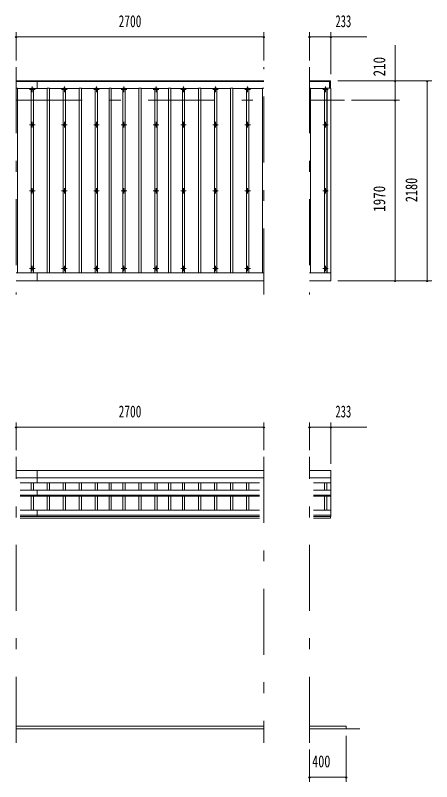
# Model space of a CAD drawing. Units: millimetres, scale not verified. Extents: x -25407 to 25413, y -10500 to 10500.
# Drawn here: x -10374 to -5831, y 1220 to 9584 of the extents above; entities that cross this region are included whole.
import ezdxf
from ezdxf.enums import TextEntityAlignment as Align

# ---------------------------------------------------------------- set-up
doc = ezdxf.new("R2010")
doc.units = ezdxf.units.MM
doc.header["$LTSCALE"] = 60
doc.linetypes.add('USER3', pattern=[24, 12, -5, 2, -5])
for name, color, linetype, lineweight in [('0-2_1-05BOLD', 7, 'Continuous', 18), ('0-3_1-25CENTER', 3, 'USER3', 18), ('0-4_1-45THIN', 4, 'Continuous', 18), ('0-5_1-55DIM', 3, 'Continuous', 18)]:
    doc.layers.add(name, color=color, linetype=linetype, lineweight=lineweight)
doc.styles.add('ＭＳ ゴシック', font='')
doc.styles.get('ＭＳ ゴシック').set_extended_font_data('MS Gothic')

msp = doc.modelspace()

# ---------------------------------------------------------------- linework, layer by layer
at = {"layer": '0-2_1-05BOLD'}
for p, q in [((-10364.14, 8867.67), (-7664.14, 8867.67)), ((-10134.14, 8784.63), (-10134.14, 8867.67)), ((-7164.14, 8867.67), (-6936.14, 8867.67)), ((-6946.14, 8790.67), (-6946.14, 8867.67)), ((-6936.14, 8867.67), (-6936.14, 8790.67)), ((-7664.14, 8862.67), (-10364.14, 8862.67)), ((-6946.14, 8862.67), (-7164.14, 8862.67)), ((-7664.14, 6773.43), (-10364.14, 6773.43)), ((-10134.14, 6773.43), (-10134.14, 6687.67)), ((-7164.14, 6773.43), (-6931.14, 6773.43)), ((-10364.14, 6687.67), (-7664.14, 6687.67)), ((-10364.14, 4614.67), (-7664.14, 4614.67)), ((-10134.13, 4482.27), (-10134.13, 4614.67)), ((-6931.14, 4614.67), (-7164.14, 4614.67)), ((-6931.14, 4115.47), (-6931.14, 4614.67)), ((-7664.14, 4537.52), (-10364.14, 4537.52)), ((-7164.14, 4537.52), (-6931.14, 4537.52)), ((-10319.59, 4482.27), (-7708.69, 4482.27)), ((-6931.14, 4482.27), (-7119.59, 4482.27)), ((-7708.69, 4402.96), (-10319.59, 4402.96)), ((-10134.14, 4402.96), (-10134.14, 4337.03)), ((-7119.59, 4402.96), (-6931.14, 4402.96)), ((-10319.59, 4345.26), (-7708.69, 4345.26)), ((-7708.69, 4337.03), (-10319.59, 4337.03)), ((-7119.59, 4345.26), (-6931.14, 4345.26)), ((-6931.14, 4337.03), (-7119.59, 4337.03)), ((-10319.59, 4182.45), (-7708.69, 4182.45)), ((-10134.13, 4182.45), (-10134.13, 4115.47)), ((-6931.14, 4182.45), (-7119.59, 4182.45)), ((-10319.59, 4127.33), (-7708.69, 4127.33)), ((-7708.69, 4115.47), (-10319.59, 4115.47)), ((-7119.59, 4127.33), (-6931.14, 4127.33)), ((-6931.14, 4115.47), (-7119.59, 4115.47)), ((-7708.69, 4094.67), (-10319.59, 4094.67)), ((-10364.14, 1824.67), (-7664.14, 1824.67)), ((-7664.14, 1794.67), (-10364.14, 1794.67)), ((-7164.14, 1794.67), (-6614.14, 1794.67))]:
    msp.add_line(p, q, dxfattribs=at)
for points in [[(-6931.14, 8790.67), (-6931.14, 6687.67), (-7164.14, 6687.67)], [(-6971.14, 6773.43), (-6971.14, 8790.67), (-6931.14, 8790.67)], [(-7119.59, 4094.67), (-6936.14, 4094.67), (-6936.14, 4115.47)], [(-6764.14, 1794.67), (-6764.14, 1824.67), (-7164.14, 1824.67)]]:
    msp.add_lwpolyline(points, dxfattribs=at)
for centre in [(-10189.14, 8390.17), (-9839.14, 8390.17), (-9489.14, 8390.17), (-9189.14, 8390.17), (-8839.14, 8390.17), (-8539.14, 8390.17), (-8189.14, 8390.17), (-7839.14, 8390.17), (-6989.13, 8390.17), (-10189.14, 7668.51), (-9839.14, 7668.51), (-9489.14, 7668.51), (-9189.14, 7668.51), (-8839.14, 7668.51), (-8539.14, 7668.51), (-8189.14, 7668.51), (-7839.14, 7668.51), (-6989.13, 7668.51), (-10189.14, 6820.85), (-9839.14, 6820.85), (-9489.14, 6820.85), (-9189.14, 6820.85), (-8839.14, 6820.85), (-8539.14, 6820.85), (-8189.14, 6820.85), (-7839.14, 6820.85), (-6989.13, 6820.85)]:
    msp.add_circle(centre, 10, dxfattribs=at)
for centre, start, end in [((-10189.14, 8765.7), 46.39838, 133.60162), ((-10189.14, 8786.71), 226.3961, 313.6039), ((-9839.14, 8765.7), 46.39838, 133.60162), ((-9839.14, 8786.71), 226.3961, 313.6039), ((-9489.14, 8765.7), 46.39838, 133.60162), ((-9489.14, 8786.71), 226.3961, 313.6039), ((-9189.14, 8765.7), 46.39838, 133.60162), ((-9189.14, 8786.71), 226.3961, 313.6039), ((-8839.14, 8765.7), 46.39838, 133.60162), ((-8839.14, 8786.71), 226.3961, 313.6039), ((-8539.14, 8765.7), 46.39838, 133.60162), ((-8539.14, 8786.71), 226.3961, 313.6039), ((-8189.14, 8765.7), 46.39838, 133.60162), ((-8189.14, 8786.71), 226.3961, 313.6039), ((-7839.14, 8765.7), 46.39838, 133.60162), ((-7839.14, 8786.71), 226.3961, 313.6039), ((-6989.13, 8765.7), 46.39838, 133.60162), ((-6989.13, 8786.71), 226.3961, 313.6039)]:
    msp.add_arc(centre, 14.5, start, end, dxfattribs=at)
at = {"layer": '0-3_1-25CENTER'}
for p, q in [((-10364.14, 9017.67), (-10364.14, 6537.67)), ((-7664.14, 6537.67), (-7664.14, 9017.67)), ((-7164.14, 9017.67), (-7164.14, 6537.67)), ((-10189.14, 8806.2), (-10189.14, 8746.2)), ((-9839.14, 8806.2), (-9839.14, 8746.2)), ((-9489.14, 8806.2), (-9489.14, 8746.2)), ((-9189.14, 8806.2), (-9189.14, 8746.2)), ((-8839.14, 8806.2), (-8839.14, 8746.2)), ((-8539.14, 8806.2), (-8539.14, 8746.2)), ((-8189.14, 8806.2), (-8189.14, 8746.2)), ((-7839.14, 8806.2), (-7839.14, 8746.2)), ((-6989.13, 8806.2), (-6989.13, 8746.2)), ((-10219.14, 8776.2), (-10159.14, 8776.2)), ((-9809.14, 8776.2), (-9869.14, 8776.2)), ((-9459.14, 8776.2), (-9519.14, 8776.2)), ((-9159.14, 8776.2), (-9219.14, 8776.2)), ((-8809.14, 8776.2), (-8869.14, 8776.2)), ((-8509.14, 8776.2), (-8569.14, 8776.2)), ((-8159.14, 8776.2), (-8219.14, 8776.2)), ((-7809.14, 8776.2), (-7869.14, 8776.2)), ((-6959.13, 8776.2), (-7019.14, 8776.2)), ((-10364.14, 8657.67), (-7664.14, 8657.67)), ((-7164.14, 8657.67), (-6781.14, 8657.67)), ((-10159.14, 8390.17), (-10219.13, 8390.17)), ((-10189.14, 8420.16), (-10189.14, 8360.17)), ((-9869.14, 8390.17), (-9809.14, 8390.17)), ((-9839.14, 8360.17), (-9839.14, 8420.16)), ((-9459.14, 8390.17), (-9519.14, 8390.17)), ((-9489.14, 8420.16), (-9489.14, 8360.17)), ((-9159.14, 8390.17), (-9219.14, 8390.17)), ((-9189.14, 8360.17), (-9189.14, 8420.16)), ((-8809.14, 8390.17), (-8869.14, 8390.17)), ((-8839.14, 8420.16), (-8839.14, 8360.17)), ((-8509.14, 8390.17), (-8569.14, 8390.17)), ((-8539.14, 8360.17), (-8539.14, 8420.16)), ((-8159.14, 8390.17), (-8219.14, 8390.17)), ((-8189.14, 8420.16), (-8189.14, 8360.17)), ((-7809.14, 8390.17), (-7869.14, 8390.17)), ((-7839.14, 8420.16), (-7839.14, 8360.17)), ((-7019.14, 8390.17), (-6959.13, 8390.17)), ((-6989.13, 8420.16), (-6989.13, 8360.17)), ((-10189.14, 7638.5), (-10189.14, 7698.51)), ((-9839.14, 7698.51), (-9839.14, 7638.5)), ((-9489.14, 7638.5), (-9489.14, 7698.51)), ((-9189.14, 7698.51), (-9189.14, 7638.5)), ((-8839.14, 7638.5), (-8839.14, 7698.51)), ((-8539.14, 7698.51), (-8539.14, 7638.5)), ((-8189.14, 7638.5), (-8189.14, 7698.51)), ((-7839.14, 7698.51), (-7839.14, 7638.5)), ((-6989.13, 7638.5), (-6989.13, 7698.51)), ((-10219.13, 7668.51), (-10159.14, 7668.51)), ((-9869.14, 7668.51), (-9809.14, 7668.51)), ((-9519.14, 7668.51), (-9459.14, 7668.51)), ((-9219.14, 7668.51), (-9159.14, 7668.51)), ((-8869.14, 7668.51), (-8809.14, 7668.51)), ((-8569.14, 7668.51), (-8509.14, 7668.51)), ((-8219.14, 7668.51), (-8159.14, 7668.51)), ((-7869.14, 7668.51), (-7809.14, 7668.51)), ((-6959.13, 7668.51), (-7019.14, 7668.51)), ((-10159.14, 6820.85), (-10219.13, 6820.85)), ((-10189.14, 6850.84), (-10189.14, 6790.85)), ((-9869.14, 6820.85), (-9809.14, 6820.85)), ((-9839.14, 6790.85), (-9839.14, 6850.84)), ((-9459.14, 6820.85), (-9519.14, 6820.85)), ((-9489.14, 6850.84), (-9489.14, 6790.85)), ((-9159.14, 6820.85), (-9219.14, 6820.85)), ((-9189.14, 6790.85), (-9189.14, 6850.84)), ((-8809.14, 6820.85), (-8869.14, 6820.85)), ((-8839.14, 6850.84), (-8839.14, 6790.85)), ((-8509.14, 6820.85), (-8569.14, 6820.85)), ((-8539.14, 6790.85), (-8539.14, 6850.84)), ((-8159.14, 6820.85), (-8219.14, 6820.85)), ((-8189.14, 6850.84), (-8189.14, 6790.85)), ((-7809.14, 6820.85), (-7869.14, 6820.85)), ((-7839.14, 6850.84), (-7839.14, 6790.85)), ((-6959.13, 6820.85), (-7019.14, 6820.85)), ((-6989.13, 6850.84), (-6989.13, 6790.85)), ((-10364.14, 1644.67), (-10364.14, 4764.67)), ((-7664.14, 4764.67), (-7664.14, 1644.67)), ((-7164.14, 1644.67), (-7164.14, 4764.67))]:
    msp.add_line(p, q, dxfattribs=at)
at = {"layer": '0-4_1-45THIN'}
for p, q in [((-10351.64, 8784.63), (-10201.64, 8784.63)), ((-10201.64, 8790.67), (-10201.64, 6773.43)), ((-10176.64, 8784.63), (-10026.64, 8784.63)), ((-10026.64, 6773.43), (-10026.64, 8790.67)), ((-10001.64, 8784.63), (-9851.64, 8784.63)), ((-9851.64, 6773.43), (-9851.64, 8790.67)), ((-9826.64, 8784.63), (-9676.64, 8784.63)), ((-9676.64, 8790.67), (-9676.64, 6773.43)), ((-9651.64, 8784.63), (-9501.64, 8784.63)), ((-9501.64, 8790.67), (-9501.64, 6773.43)), ((-9476.64, 8784.63), (-9351.64, 8784.63)), ((-9351.64, 6773.43), (-9351.64, 8790.67)), ((-9326.64, 8784.63), (-9201.64, 8784.63)), ((-9201.64, 6773.43), (-9201.64, 8790.67)), ((-9176.64, 8784.63), (-9026.64, 8784.63)), ((-9026.64, 6773.43), (-9026.64, 8790.67)), ((-9001.64, 8784.63), (-8851.64, 8784.63)), ((-8851.64, 6773.43), (-8851.64, 8790.67)), ((-8826.64, 8784.63), (-8701.64, 8784.63)), ((-8701.64, 6773.43), (-8701.64, 8790.67)), ((-8676.64, 8784.63), (-8551.64, 8784.63)), ((-8551.64, 8790.67), (-8551.64, 6773.43)), ((-8526.64, 8784.63), (-8376.64, 8784.63)), ((-8376.64, 8790.67), (-8376.64, 6773.43)), ((-8351.64, 8784.63), (-8201.64, 8784.63)), ((-8201.64, 6773.43), (-8201.64, 8790.67)), ((-8176.64, 8784.63), (-8026.64, 8784.63)), ((-8026.64, 8790.67), (-8026.64, 6773.43)), ((-8001.64, 8784.63), (-7851.64, 8784.63)), ((-7851.64, 8790.67), (-7851.64, 6773.43)), ((-7826.64, 8784.63), (-7676.64, 8784.63)), ((-7676.63, 8790.67), (-7676.63, 6773.43)), ((-7664.14, 8790.67), (-7676.63, 8790.67)), ((-7151.64, 8784.63), (-7001.64, 8784.63)), ((-7001.64, 8790.67), (-7001.64, 6773.43)), ((-6976.63, 8775.67), (-6971.14, 8775.67)), ((-10201.64, 4402.96), (-10201.64, 4482.27)), ((-10176.64, 4482.27), (-10176.64, 4402.96)), ((-10026.64, 4402.96), (-10026.64, 4482.27)), ((-10001.64, 4482.27), (-10001.64, 4402.96)), ((-9851.64, 4402.96), (-9851.64, 4482.27)), ((-9826.64, 4482.27), (-9826.64, 4402.96)), ((-9676.64, 4402.96), (-9676.64, 4482.27)), ((-9651.64, 4482.27), (-9651.64, 4402.96)), ((-9501.64, 4402.96), (-9501.64, 4482.27)), ((-9476.64, 4482.27), (-9476.64, 4402.96)), ((-9351.64, 4402.96), (-9351.64, 4482.27)), ((-9326.64, 4482.27), (-9326.64, 4402.96)), ((-9201.64, 4402.96), (-9201.64, 4482.27)), ((-9176.64, 4482.27), (-9176.64, 4402.96)), ((-9026.64, 4402.96), (-9026.64, 4482.27)), ((-9001.63, 4482.27), (-9001.63, 4402.96)), ((-8851.64, 4402.96), (-8851.64, 4482.27)), ((-8826.64, 4482.27), (-8826.64, 4402.96)), ((-8701.63, 4402.96), (-8701.63, 4482.27)), ((-8676.64, 4482.27), (-8676.64, 4402.96)), ((-8551.64, 4402.96), (-8551.64, 4482.27)), ((-8526.64, 4482.27), (-8526.64, 4402.96)), ((-8376.63, 4402.96), (-8376.63, 4482.27)), ((-8351.63, 4482.27), (-8351.63, 4402.96)), ((-8201.64, 4402.96), (-8201.64, 4482.27)), ((-8176.64, 4482.27), (-8176.64, 4402.96)), ((-8026.64, 4402.96), (-8026.64, 4482.27)), ((-8001.63, 4482.27), (-8001.63, 4402.96)), ((-7851.64, 4402.96), (-7851.64, 4482.27)), ((-7826.63, 4482.27), (-7826.63, 4402.96)), ((-7001.64, 4482.27), (-7001.64, 4402.96)), ((-6976.64, 4402.96), (-6976.64, 4482.27)), ((-10201.64, 4337.03), (-10201.64, 4182.45)), ((-10176.64, 4182.45), (-10176.64, 4337.03)), ((-10026.64, 4337.03), (-10026.64, 4182.45)), ((-10001.64, 4182.45), (-10001.64, 4337.03)), ((-9851.64, 4337.03), (-9851.64, 4182.45)), ((-9826.64, 4182.45), (-9826.64, 4337.03)), ((-9676.64, 4337.03), (-9676.64, 4182.45)), ((-9651.64, 4182.45), (-9651.64, 4337.03)), ((-9501.64, 4337.03), (-9501.64, 4182.45)), ((-9476.64, 4182.45), (-9476.64, 4337.03)), ((-9351.64, 4337.03), (-9351.64, 4182.45)), ((-9326.64, 4182.45), (-9326.64, 4337.03)), ((-9201.64, 4337.03), (-9201.64, 4182.45)), ((-9176.64, 4182.45), (-9176.64, 4337.03)), ((-9026.64, 4337.03), (-9026.64, 4182.45)), ((-9001.63, 4182.45), (-9001.63, 4337.03)), ((-8851.64, 4337.03), (-8851.64, 4182.45)), ((-8826.64, 4182.45), (-8826.64, 4337.03)), ((-8701.63, 4337.03), (-8701.63, 4182.45)), ((-8676.64, 4182.45), (-8676.64, 4337.03)), ((-8551.64, 4337.03), (-8551.64, 4182.45)), ((-8526.64, 4182.45), (-8526.64, 4337.03)), ((-8376.63, 4337.03), (-8376.63, 4182.45)), ((-8351.63, 4182.45), (-8351.63, 4337.03)), ((-8201.64, 4337.03), (-8201.64, 4182.45)), ((-8176.64, 4182.45), (-8176.64, 4337.03)), ((-8026.64, 4337.03), (-8026.64, 4182.45)), ((-8001.63, 4182.45), (-8001.63, 4337.03)), ((-7851.64, 4337.03), (-7851.64, 4182.45)), ((-7826.63, 4182.45), (-7826.63, 4337.03)), ((-7001.64, 4337.03), (-7001.64, 4182.45)), ((-6976.64, 4182.45), (-6976.64, 4337.03))]:
    msp.add_line(p, q, dxfattribs=at)
for points in [[(-10351.64, 6773.43), (-10351.64, 8790.67), (-10364.14, 8790.67)], [(-10176.64, 6773.43), (-10176.64, 8790.67), (-10201.64, 8790.67)], [(-10026.64, 8790.67), (-10001.64, 8790.67), (-10001.64, 6773.43)], [(-9851.64, 8790.67), (-9826.64, 8790.67), (-9826.64, 6773.43)], [(-9651.64, 6773.43), (-9651.64, 8790.67), (-9676.64, 8790.67)], [(-9476.64, 6773.43), (-9476.64, 8790.67), (-9501.64, 8790.67)], [(-9351.64, 8790.67), (-9326.64, 8790.67), (-9326.64, 6773.43)], [(-9201.64, 8790.67), (-9176.64, 8790.67), (-9176.64, 6773.43)], [(-9026.64, 8790.67), (-9001.64, 8790.67), (-9001.64, 6773.43)], [(-8851.64, 8790.67), (-8826.64, 8790.67), (-8826.64, 6773.43)], [(-8701.64, 8790.67), (-8676.64, 8790.67), (-8676.64, 6773.43)], [(-8526.64, 6773.43), (-8526.64, 8790.67), (-8551.64, 8790.67)], [(-8351.64, 6773.43), (-8351.64, 8790.67), (-8376.64, 8790.67)], [(-8201.64, 8790.67), (-8176.64, 8790.67), (-8176.64, 6773.43)], [(-8001.64, 6773.43), (-8001.64, 8790.67), (-8026.64, 8790.67)], [(-7826.64, 6773.43), (-7826.64, 8790.67), (-7851.64, 8790.67)], [(-7151.64, 6773.43), (-7151.64, 8790.67), (-7164.14, 8790.67)], [(-6976.63, 6773.43), (-6976.63, 8790.67), (-7001.64, 8790.67)]]:
    msp.add_lwpolyline(points, dxfattribs=at)
at = {"layer": '0-5_1-55DIM'}
for p, q in [((-10364.14, 9398.67), (-10364.14, 9092.68)), ((-7664.14, 9092.68), (-7664.14, 9398.67)), ((-7164.14, 9398.67), (-7164.14, 9092.68)), ((-6931.14, 8942.68), (-6931.14, 9398.67)), ((-10354.14, 9348.67), (-10374.14, 9348.67)), ((-7664.14, 9348.67), (-10364.14, 9348.67)), ((-7654.14, 9348.67), (-7674.14, 9348.67)), ((-7154.14, 9348.67), (-7174.14, 9348.67)), ((-6538.64, 9348.67), (-7164.14, 9348.67)), ((-6921.14, 9348.67), (-6941.14, 9348.67)), ((-6231.14, 6687.67), (-6231.14, 9260.17)), ((-5831.14, 8867.67), (-6856.14, 8867.67)), ((-6221.14, 8867.67), (-6241.14, 8867.67)), ((-5871.14, 8867.67), (-5891.14, 8867.67)), ((-5881.14, 8867.67), (-5881.14, 6687.67)), ((-6706.13, 8657.67), (-6181.14, 8657.67)), ((-6221.14, 8657.67), (-6241.14, 8657.67)), ((-5831.14, 6687.67), (-6856.14, 6687.67)), ((-6221.14, 6687.67), (-6241.14, 6687.67)), ((-5871.14, 6687.67), (-5891.14, 6687.67)), ((-10364.14, 4839.67), (-10364.14, 5138.67)), ((-7664.14, 5138.67), (-7664.14, 4839.67)), ((-7164.14, 4839.67), (-7164.14, 5138.67)), ((-6931.14, 5138.67), (-6931.14, 4689.67)), ((-10354.14, 5088.67), (-10374.14, 5088.67)), ((-10364.14, 5088.67), (-7664.14, 5088.67)), ((-7654.14, 5088.67), (-7674.14, 5088.67)), ((-7154.14, 5088.67), (-7174.14, 5088.67)), ((-7164.14, 5088.67), (-6538.64, 5088.67)), ((-6921.14, 5088.67), (-6941.14, 5088.67)), ((-6764.14, 1219.67), (-6764.14, 1719.67)), ((-7164.14, 1219.67), (-7164.14, 1569.67)), ((-7154.14, 1269.67), (-7174.14, 1269.67)), ((-6764.14, 1269.67), (-7164.14, 1269.67)), ((-6754.14, 1269.67), (-6774.14, 1269.67))]:
    msp.add_line(p, q, dxfattribs=at)
for centre in [(-10364.14, 9348.67), (-7664.14, 9348.67), (-7164.14, 9348.67), (-6931.14, 9348.67), (-6231.14, 8867.67), (-5881.14, 8867.67), (-6231.14, 8657.67), (-6231.14, 6687.67), (-5881.14, 6687.67), (-10364.14, 5088.67), (-7664.14, 5088.67), (-7164.14, 5088.67), (-6931.14, 5088.67), (-7164.14, 1269.67), (-6764.14, 1269.67)]:
    msp.add_arc(centre, 10, 180, 0, dxfattribs=at)

# ---------------------------------------------------------------- texts
at = {"layer": '0-5_1-55DIM', "color": 7, "style": 'ＭＳ ゴシック'}
for s, width, p in [('2700', 0.7, (-9246.64, 9416.43)), ('233', 0.65, (-6881.14, 9416.43)), ('2700', 0.7, (-9246.64, 5156.43)), ('233', 0.65, (-6881.14, 5156.43)), ('400', 0.75, (-7135.39, 1337.43))]:
    msp.add_text(s, height=130.2, dxfattribs=dict(at, width=width)).set_placement(p, align=Align.BOTTOM_LEFT)
for s, width, p in [('210', 0.8, (-6298.91, 8917.67)), ('2180', 0.75, (-5948.91, 7545.17)), ('1970', 0.8, (-6298.91, 7440.17))]:
    msp.add_text(s, height=130.2, rotation=90, dxfattribs=dict(at, width=width)).set_placement(p, align=Align.BOTTOM_LEFT)

doc.saveas('drawing.dxf')
